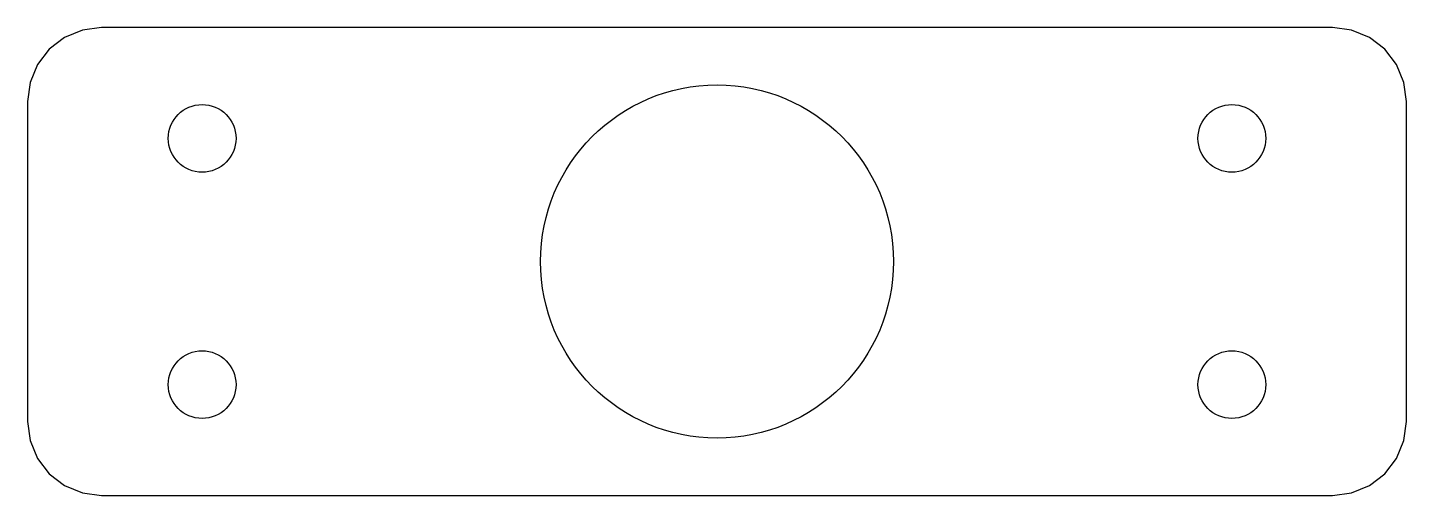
# Model space of a CAD drawing. Header units: millimetres. Extents: x 0 to 112, y 0 to 38.
import ezdxf

# ---------------------------------------------------------------- set-up
doc = ezdxf.new("R2010")
doc.units = ezdxf.units.MM

msp = doc.modelspace()

# ---------------------------------------------------------------- linework, layer by layer
at = {"layer": 'CUT'}
msp.add_lwpolyline([(0, 6), (0.2, 4.45), (0.8, 3), (1.76, 1.76), (3, 0.8), (4.45, 0.2), (6, 0), (106, 0), (107.55, 0.2), (109, 0.8), (110.24, 1.76), (111.2, 3), (111.8, 4.45), (112, 6), (112, 32), (111.8, 33.55), (111.2, 35), (110.24, 36.24), (109, 37.2), (107.55, 37.8), (106, 38), (6, 38), (4.45, 37.8), (3, 37.2), (1.76, 36.24), (0.8, 35), (0.2, 33.55), (0, 32)], close=True, dxfattribs=at)
for centre, radius in [((56, 19), 14.34), ((14.18, 29), 2.75), ((97.82, 29), 2.75), ((14.18, 9), 2.75), ((97.82, 9), 2.75)]:
    msp.add_circle(centre, radius, dxfattribs=at)

doc.saveas('drawing.dxf')
